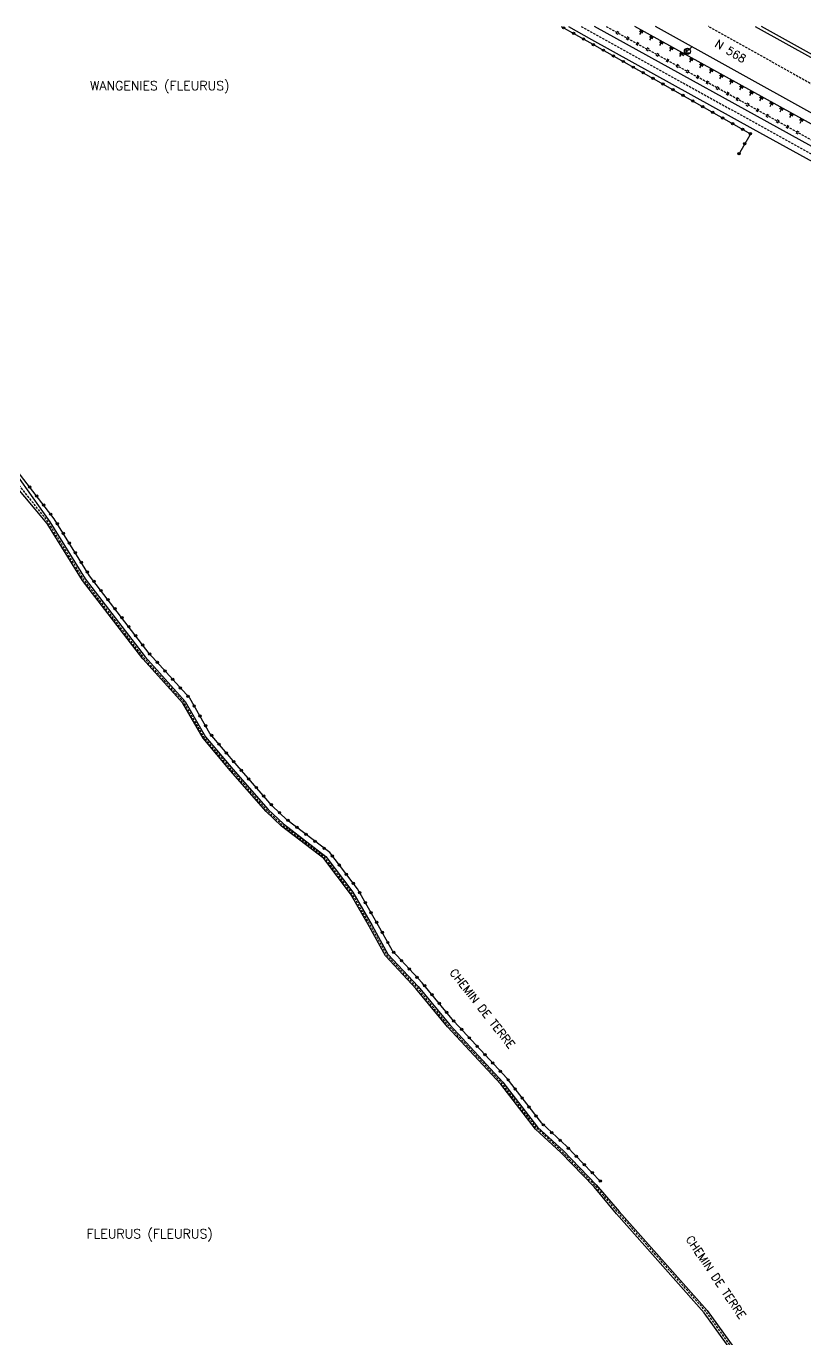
# Model space of a CAD drawing. Header units: millimetres. Extents: x 160000 to 161001, y 127000 to 128000.
# Drawn here: x 160500.8 to 160671.1, y 127713.1 to 128000.1 of the extents above; entities that cross this region are included whole.
import ezdxf
from ezdxf.enums import TextEntityAlignment as Align

# ---------------------------------------------------------------- set-up
doc = ezdxf.new("R2010")
doc.units = ezdxf.units.MM
doc.linetypes.add('DASHED', pattern=[0.75, 0.5, -0.25])
doc.layers.get('0').update_dxf_attribs({"linetype": 'CONTINUOUS'})
for name, color, linetype in [('W0001', 6, 'DASHED'), ('W0008', 7, 'CONTINUOUS'), ('W0211', 2, 'CONTINUOUS'), ('W0220', 5, 'DASHED'), ('W0322', 7, 'CONTINUOUS'), ('W0471', 7, 'CONTINUOUS'), ('W0980', 7, 'CONTINUOUS'), ('W0989', 7, 'CONTINUOUS')]:
    doc.layers.add(name, color=color, linetype=linetype)
doc.styles.get("Standard").update_dxf_attribs({"font": 'romans.shx', "width": 0.85})

# ---------------------------------------------------------------- blocks, each defined once
blk = doc.blocks.new('T471')
for p, q in [((-0.333334, 0.333334), (-0.333334, -0.333334)), ((-0.333334, 0.333334), (0.333334, 0.333334)), ((-0.333334, 0), (0, 0)), ((0.500001, 0.500001), (1.000002, 1.000002)), ((-0.500001, -0.500001), (-1.000002, -1.000002)), ((-0.333334, -0.333334), (0.333334, -0.333334))]:
    blk.add_line(p, q)
blk.add_ellipse((0, 0), major_axis=(0.471405, 0.471405), ratio=1, start_param=5.4977871438, end_param=11.780972451)
blk = doc.blocks.new('t322o')
at = {"color": 0, "linetype": 'Continuous'}
for radius in [0.25, 0.15]:
    blk.add_circle((0, 0), radius, dxfattribs=at)
blk = doc.blocks.new('t220o')
at = {"color": 0, "linetype": 'Continuous'}
for p, q in [((-0.25, 0.25), (0.25, 0.25)), ((-0.25, -0.25), (0.25, -0.25))]:
    blk.add_line(p, q, dxfattribs=at)
blk = doc.blocks.new('t211o')
at = {"color": 0, "linetype": 'Continuous'}
for p, q in [((-0.29, 0.5), (-0.29, 0)), ((0, 1), (0, 0)), ((0.29, 0.5), (0.29, 0))]:
    blk.add_line(p, q, dxfattribs=at)

msp = doc.modelspace()

# ---------------------------------------------------------------- linework, layer by layer
at = {"layer": 'W0001', "flags": 128}
for points in [[(160622.25, 128000), (160625.13, 127998.39), (160660.48, 127978.84), (160697.53, 127958.39), (160735.2, 127937.25), (160781.86, 127911.86), (160820.65, 127890.46), (160860.91, 127867.97), (160868.57, 127863.55)], [(160863.03, 127881.4), (160650.02, 128000)], [(160698.49, 127657.14), (160695.87, 127663.5), (160689.37, 127672.49), (160684.08, 127679.31), (160682.04, 127681.65), (160681.36, 127683), (160680.13, 127684.77), (160678.42, 127686.19), (160676.09, 127687.44), (160673.23, 127688.97), (160670.65, 127690.77), (160669.3, 127692.5), (160668.21, 127694.34), (160667.57, 127696.85), (160664.82, 127700.99), (160655.35, 127710.97), (160649.52, 127719.05), (160630.3, 127740.68), (160625.31, 127746.5), (160618.04, 127754), (160612.47, 127759.15), (160604.89, 127768.96), (160593.25, 127781.49), (160586.31, 127789.9), (160579.71, 127796.96), (160576.22, 127803.29), (160572.03, 127810.57), (160566.14, 127818.31), (160556.88, 127825.39), (160553.54, 127828.57), (160545.79, 127837.44), (160539.78, 127844.54), (160535.36, 127852.23), (160526.6, 127861.95), (160513.45, 127879.04), (160505.72, 127891.51), (160504.9, 127892.66), (160498.6, 127900.56), (160495.65, 127904.68), (160492.17, 127909.5), (160489.07, 127913.59), (160486.33, 127915.95), (160480.85, 127917.58)]]:
    msp.add_lwpolyline(points, dxfattribs=at)
at = {"layer": 'W0008', "flags": 128}
for points in [[(160619.43, 128000), (160624.47, 127997.19), (160659.81, 127977.63), (160696.87, 127957.19), (160734.53, 127936.04), (160781.2, 127910.65), (160819.98, 127889.26), (160860.23, 127866.78), (160867.87, 127862.36)], [(160869.29, 127864.78), (160837.98, 127882.44), (160782.35, 127913.21), (160732.44, 127940.52), (160674.81, 127972.58), (160625.18, 128000)], [(160860.34, 127876.72), (160855.72, 127879.41), (160723.89, 127952.63), (160638.49, 128000)], [(160660.3, 128000), (160730.83, 127960.9), (160863.69, 127887.2), (160865.72, 127886.08), (160865.72, 127886.08)], [(160866.06, 127886.64), (160864.02, 127887.78), (160804.29, 127920.91), (160720.39, 127967.44), (160661.69, 128000)], [(160497.31, 127903.96), (160505.98, 127891.68), (160513.71, 127879.22), (160526.84, 127862.15), (160535.61, 127852.42), (160540.04, 127844.72), (160546.03, 127837.65), (160553.77, 127828.78), (160557.09, 127825.63), (160566.36, 127818.53), (160572.29, 127810.74), (160576.5, 127803.44), (160579.97, 127797.15), (160586.55, 127790.11), (160593.49, 127781.7), (160605.13, 127769.16), (160612.7, 127759.37), (160618.26, 127754.23), (160625.54, 127746.72), (160630.54, 127740.89), (160649.76, 127719.25), (160655.6, 127711.18)], [(160654.98, 127710.66), (160649.14, 127718.75), (160629.93, 127740.36), (160625.08, 127746.27), (160617.81, 127753.77), (160612.23, 127758.93), (160604.65, 127768.75), (160593.01, 127781.28), (160586.07, 127789.69), (160579.45, 127796.77), (160575.94, 127803.13), (160571.76, 127810.39), (160565.91, 127818.08), (160556.67, 127825.14), (160553.3, 127828.34), (160545.55, 127837.23), (160539.52, 127844.36), (160535.09, 127852.04), (160526.35, 127861.75), (160513.19, 127878.86), (160505.45, 127891.32), (160495.68, 127903.01)]]:
    msp.add_lwpolyline(points, dxfattribs=at)
at = {"layer": 'W0211', "flags": 128}
msp.add_lwpolyline([(160784.39, 127916.94), (160734.5, 127944.24), (160676.87, 127976.3), (160633.97, 128000)], dxfattribs=at)
at = {"layer": 'W0220', "flags": 128}
msp.add_lwpolyline([(160715.23, 127954.96), (160713.32, 127953.04), (160710.56, 127954.16), (160627.66, 128000)], dxfattribs=at)
at = {"layer": 'W0322', "flags": 128}
for points in [[(160617.86, 128000), (160624.09, 127996.52), (160659.26, 127976.55), (160659.1, 127976.26), (160656.62, 127971.92)], [(160626.41, 127747.56), (160619.11, 127755.1), (160613.6, 127760.19), (160606.06, 127769.95), (160594.4, 127782.5), (160587.46, 127790.91), (160580.96, 127797.87), (160577.56, 127804.04), (160573.3, 127811.42), (160567.23, 127819.4), (160557.87, 127826.55), (160554.64, 127829.62), (160546.95, 127838.44), (160541.04, 127845.43), (160536.6, 127853.13), (160527.77, 127862.93), (160514.71, 127879.91), (160506.98, 127892.37), (160497.62, 127904.46)]]:
    msp.add_lwpolyline(points, dxfattribs=at)

# ---------------------------------------------------------------- block references
at = {"layer": 'W0211', "rotation": 151.0778810664901}
for p in [(160635.57, 127999.11), (160637.76, 127997.91), (160639.95, 127996.7), (160642.14, 127995.49), (160644.32, 127994.28), (160646.51, 127993.07), (160648.7, 127991.86), (160650.89, 127990.65), (160653.08, 127989.44), (160655.27, 127988.23), (160657.45, 127987.02), (160659.64, 127985.81), (160661.83, 127984.61), (160664.02, 127983.4), (160666.21, 127982.19), (160668.39, 127980.98), (160670.58, 127979.77)]:
    msp.add_blockref('t211o', p, dxfattribs=at)
at = {"layer": 'W0220', "rotation": 151.0590354517473}
for p in [(160630.21, 127998.59), (160632.4, 127997.38), (160634.59, 127996.17), (160636.77, 127994.96), (160638.96, 127993.75), (160641.15, 127992.54), (160643.34, 127991.33), (160645.52, 127990.12), (160647.71, 127988.91), (160649.9, 127987.7), (160652.09, 127986.49), (160654.28, 127985.28), (160656.46, 127984.07), (160658.65, 127982.86), (160660.84, 127981.65), (160663.03, 127980.44), (160665.22, 127979.23), (160667.4, 127978.02), (160669.59, 127976.81)]:
    msp.add_blockref('t220o', p, dxfattribs=at)
at = {"layer": 'W0322'}
for p, rotation in [((160618.38, 127999.71), 330.8515545620931), ((160620.56, 127998.5), 330.8515545620931), ((160622.74, 127997.28), 330.8515545620931), ((160624.92, 127996.05), 330.3986285931862), ((160627.1, 127994.82), 330.3986285931862), ((160629.27, 127993.58), 330.3986285931862), ((160631.44, 127992.35), 330.3986285931862), ((160633.62, 127991.11), 330.3986285931862), ((160635.79, 127989.88), 330.3986285931862), ((160637.96, 127988.64), 330.3986285931862), ((160640.14, 127987.41), 330.3986285931862), ((160642.31, 127986.17), 330.3986285931862), ((160644.49, 127984.94), 330.3986285931862), ((160646.66, 127983.7), 330.3986285931862), ((160648.83, 127982.47), 330.3986285931862), ((160651.01, 127981.24), 330.3986285931862), ((160653.18, 127980), 330.3986285931862), ((160655.35, 127978.77), 330.3986285931862), ((160657.53, 127977.53), 330.3986285931862), ((160659.26, 127976.55), 240.2889070477644), ((160656.78, 127972.2), 240.2889070477642), ((160658.02, 127974.37), 240.2889070477642), ((160501.61, 127899.3), 127.7340281504651), ((160503.14, 127897.33), 127.7340281504651), ((160504.67, 127895.35), 127.7340281504651), ((160506.2, 127893.37), 127.7340281504651), ((160507.63, 127891.32), 121.8277603542852), ((160508.95, 127889.2), 121.8277603542852), ((160510.27, 127887.07), 121.8277603542852), ((160511.58, 127884.95), 121.8277603542852), ((160512.9, 127882.82), 121.8277603542852), ((160514.22, 127880.7), 121.8277603542852), ((160515.67, 127878.67), 127.5644260806127), ((160517.19, 127876.68), 127.5644260806127), ((160518.72, 127874.7), 127.5644260806127), ((160520.24, 127872.72), 127.5644260806127), ((160521.77, 127870.74), 127.5644260806127), ((160523.29, 127868.76), 127.5644260806127), ((160524.81, 127866.78), 127.5644260806127), ((160526.34, 127864.79), 127.5644260806127), ((160527.87, 127862.82), 132.0194281400333), ((160529.54, 127860.96), 132.0194281400333), ((160531.22, 127859.11), 132.0194281400333), ((160532.89, 127857.25), 132.0194281400333), ((160534.57, 127855.39), 132.0194281400333), ((160536.24, 127853.53), 132.0194281400333), ((160537.58, 127851.43), 119.9272982772589), ((160538.83, 127849.27), 119.9272982772589), ((160540.07, 127847.1), 119.9272982772589), ((160541.4, 127844.99), 130.2450385383049), ((160543.02, 127843.08), 130.2450385383049), ((160544.63, 127841.18), 130.2450385383049), ((160546.25, 127839.27), 130.2450385383049), ((160547.88, 127837.37), 131.1133412908991), ((160549.52, 127835.49), 131.1133412908991), ((160551.17, 127833.61), 131.1133412908991), ((160552.81, 127831.72), 131.1133412908991), ((160554.46, 127829.84), 131.1133412908991), ((160556.25, 127828.1), 136.4513167404195), ((160558.08, 127826.4), 142.5949295702181), ((160560.06, 127824.88), 142.5949295702181), ((160562.05, 127823.36), 142.5949295702181), ((160564.04, 127821.84), 142.5949295702181), ((160566.02, 127820.32), 142.5949295702181), ((160567.82, 127818.62), 127.2770625801779), ((160569.34, 127816.63), 127.2770625801779), ((160570.85, 127814.64), 127.2770625801779), ((160572.37, 127812.65), 127.2770625801779), ((160573.78, 127810.6), 119.9373128080482), ((160575.03, 127808.43), 119.9373128080482), ((160576.27, 127806.26), 119.9373128080482), ((160577.52, 127804.1), 119.9373128080482), ((160578.73, 127801.91), 118.8851246584359), ((160579.94, 127799.72), 118.8851246584359), ((160581.22, 127797.59), 133.0738123178513), ((160582.93, 127795.76), 133.0738123178513), ((160584.64, 127793.93), 133.0738123178513), ((160586.34, 127792.11), 133.0738123178513), ((160588.01, 127790.25), 129.5090542807191), ((160589.6, 127788.32), 129.5090542807191), ((160591.19, 127786.39), 129.5090542807191), ((160592.78, 127784.46), 129.5090542807191), ((160594.37, 127782.53), 129.5090542807191), ((160596.07, 127780.7), 132.8945894811903), ((160597.77, 127778.87), 132.8945894811903), ((160599.48, 127777.03), 132.8945894811903), ((160601.18, 127775.2), 132.8945894811903), ((160602.88, 127773.37), 132.8945894811903), ((160604.58, 127771.54), 132.8945894811903), ((160606.26, 127769.69), 127.690899107387), ((160607.79, 127767.71), 127.690899107387), ((160609.32, 127765.73), 127.690899107387), ((160610.85, 127763.75), 127.690899107387), ((160612.37, 127761.78), 127.690899107387), ((160613.96, 127759.85), 137.2612013161761), ((160615.8, 127758.16), 137.2612013161761), ((160617.64, 127756.46), 137.2612013161761), ((160619.45, 127754.74), 134.0968301288687), ((160621.19, 127752.95), 134.0968301288687), ((160622.93, 127751.15), 134.0968301288687), ((160624.67, 127749.36), 134.0968301288687), ((160626.41, 127747.56), 134.0968301288687)]:
    msp.add_blockref('t322o', p, dxfattribs=dict(at, rotation=rotation))
at = {"layer": 'W0471'}
msp.add_blockref('T471', (160645.48, 127994.6), dxfattribs=at)

# ---------------------------------------------------------------- texts
at = {"layer": 'W0980'}
for s, p in [('WANGENIES (FLEURUS)', (160530.06, 127986.92)), ('FLEURUS (FLEURUS)', (160527.86, 127735.88))]:
    msp.add_text(s, height=2, dxfattribs=at).set_placement(p, align=Align.MIDDLE)
at = {"layer": 'W0989'}
for s, rotation, p in [('N 568', 329.2602, (160654.91, 127994.58)), ('CHEMIN DE TERRE', 308.0997, (160600.61, 127785.29)), ('CHEMIN DE TERRE', 303.9093, (160651.72, 127726.54))]:
    msp.add_text(s, height=1.75, rotation=rotation, dxfattribs=at).set_placement(p, align=Align.MIDDLE)

doc.saveas('drawing.dxf')
